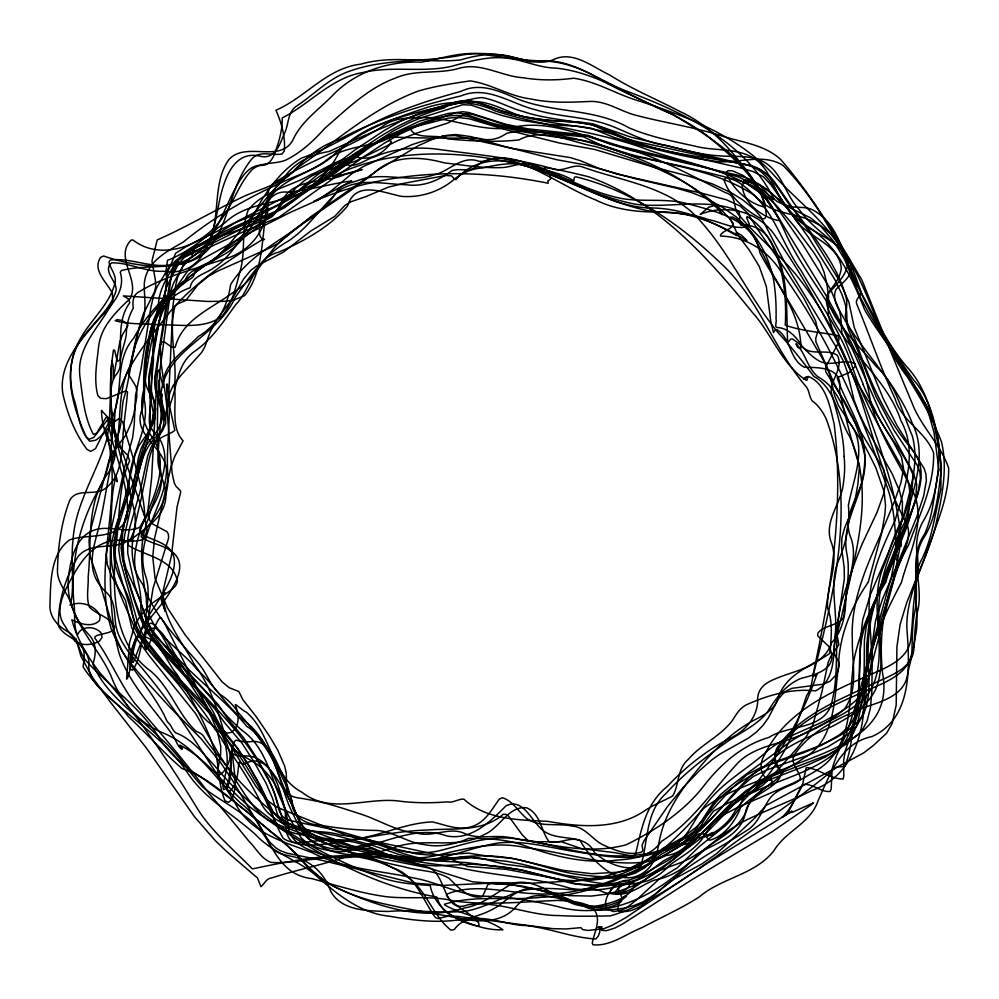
<?xml version="1.0" encoding="UTF-8"?>
<svg xmlns="http://www.w3.org/2000/svg" width="999" height="999" viewBox="0 0 999 999"><rect width="100%" height="100%" fill="white"/><g stroke="black" fill="none" stroke-linecap="round" stroke-linejoin="round"><path stroke-width="1.5" d="M938.898 450.487C938.685 474.375 936.15 499.163 923.825 520.154C917.282 530.844 915.296 543.593 917.357 555.869C919.367 569.767 915.658 583.503 914.385 597.277C912.736 610.202 912.624 623.264 911.026 636.188C910.251 661.163 882.217 668.855 863.76 677.572C825.574 694.305 783.84 714.56 764.972 754.12C758.865 763.573 759.003 777.721 771.802 780.306L771.865 782.03L770.529 783.878L746.84 801.935L738.448 809.402L731.168 819.829L725.449 825.686L699.5 846.365L677.272 867.844L659.402 878.845L636.538 899.924L627.06 907.442L621.977 910.151L613.561 911.587L608.566 909.727L606.48 907.392L605.444 904.207C605.794 894.954 612.35 886.712 620.142 882.229L618.356 888.885L621.678 897.065L622.115 899.237L621.241 901.597C588.349 925.374 543.144 873.326 515.209 907.666C501.198 923.126 478.758 922.427 460.039 918.343C435.801 913.823 411.413 910.077 387.362 904.595C353.808 897.314 319.168 884.727 298.214 855.868C281.88 840.072 263.686 826.335 246.528 811.425C225.899 795.566 207.517 776.71 182.193 768.681C163.099 752.297 146.453 733.204 127.947 716.146C117.258 700.361 86.476 685.289 88.986 663.811C89.361 648.451 71.553 639.485 65.322 626.51C53.846 611.85 63.212 593.781 70.679 579.745C78.971 564.735 88.961 548.364 105.981 542.395C118.319 536.913 132.368 544.405 144.343 538.861L147.09 530.194L144.63 516.533L117.657 438.286L113.199 426.348L109.94 422.552L107.667 424.612L95.467 448.663L90.759 451.398L86.988 449.388C74.75 433.067 67.32 413.511 62.837 393.743C58.829 367.882 75.674 345.579 91.783 327.36C104.033 311.538 127.31 294.967 120.267 272.252L121.291 270.629C150.674 262.437 188.199 274.038 210.352 247.09C230.357 220.155 230.644 183.204 252.859 157.792C261.426 150.387 272.352 155.969 282.055 153.958L284.315 150.961C285.552 137.075 281.556 122.74 275.924 110.24C305.731 97.328 326.735 68.119 360.864 64.136C393.643 54.645 427.41 63.561 460.502 59.928C478.546 54.595 497.677 51.673 515.896 58.079C528.346 60.539 542.37 65.347 554.47 59.116C573.701 50.737 593.069 67.245 609.727 75.025C632.217 89.286 656.892 99.4 680.406 111.738C726.773 133.229 752.185 179.108 779.445 219.268L778.034 220.467C761.55 217.02 742.781 202.41 742.12 184.728L745.079 182.018C760.589 180.582 771.315 194.68 782.766 202.872C791.52 210.265 803.72 204.807 813.223 210.177C839.784 224.6 843.231 256.656 854.894 281.418C871.315 310.027 884.877 340.634 906.205 366.109C927.671 388.636 933.94 420.417 938.86 450.087M844.055 456.193C843.793 434.24 837.012 413.149 831.205 392.195C830.231 379.807 843.768 368.331 837.474 355.419C826.385 347.415 807.517 358.416 800.099 343.144C794.704 335.502 786.875 327.51 776.872 327.535C774.125 327.035 777.185 321.004 776.036 319.006C776.373 305.969 775.686 292.957 773.626 280.07C768.568 255.282 755.594 229.27 732.517 216.97L730.569 217.233L730.469 219.368L737.237 233.466L737.587 235.289L736.513 235.602C709.427 219.817 679.233 207.193 647.29 207.967C611.213 205.282 579.907 184.665 547.165 171.304C526.073 162.837 499.5 149.813 478.309 164.76C470.979 173.364 460.464 167.595 451.635 170.717C438.573 180.719 422.802 187.163 406.044 184.728C384.028 184.266 359.94 177.46 339.847 189.997C321.178 206.343 308.117 228.958 286.388 242.233C263.748 255.195 249.538 277.36 234.777 298.027C217.295 338.948 157.555 351.548 161.026 402.709L158.754 380.357C157.455 410.864 155.856 442.357 160.914 472.814C164.885 495.092 147.565 511.638 139.535 530.144L141.046 533.666C152.347 541.158 170.841 542.07 174.088 558.066C175.774 569.23 170.367 579.882 165.297 589.46C152.06 612.275 132.505 634.49 132.18 662.212L133.104 662.549C141.334 644.717 149.151 607.055 168.756 643.418C186.863 675.649 209.278 705.594 224.088 739.572C227.372 751.485 228.571 763.873 225.05 775.873C224.55 780.369 221.678 785.177 223.639 789.622L225.499 788.673L228.858 780.406L231.593 755.431L233.054 753.858C237.812 757.23 243.981 755.369 249.388 756.156C261.938 757.642 269.867 768.731 276.598 778.271C285.989 792.969 295.105 808.179 300.175 824.974C301.661 830.768 305.332 835.713 310.04 839.322C353.097 870.329 401.411 819.255 446.965 835.976C471.441 840.559 490.322 821.628 505.993 805.831C524.962 796.553 532.554 825.948 546.803 832.916C562.062 841.17 585.889 833.765 594.43 852.484C606.306 863.186 624.537 871.016 640.484 866.745C648.626 842.12 644.617 812.724 665.946 793.493C683.953 773.588 705.431 757.217 727.222 741.695C740.896 732.304 756.693 725.399 767.357 712.225C775.923 698.351 785.464 684.777 801.048 678.371C815.184 674.849 838.074 668.93 830.294 649.462C831.28 635.714 832.866 621.815 827.622 608.279C826.223 586.475 838.973 565.209 831.668 543.394C823.251 523.076 839.485 505.794 842.919 486.688C844.442 476.723 845.279 466.496 844.055 456.443M848.401 505.319C850.124 523.414 846.39 541.62 839.522 558.341C828.458 581.53 837.224 607.092 835.476 631.43C832.991 651.373 836.825 680.319 815.434 690.896C792.157 688.274 769.03 694.829 747.814 704.158C740.808 706.992 736.688 713.461 732.979 719.655C721.141 736.063 701.36 744.068 688.336 759.352C676.935 768.793 679.395 784.827 672.677 795.953C663.336 801.098 653.209 804.844 644.367 810.951C616.495 829.869 579.607 827.11 548.051 821.378C519.455 819.904 488.012 820.079 465.109 800.324C463.286 796.166 452.335 803.845 447.789 801.86C432.092 803.071 416.258 803.146 400.611 801.273C367.944 796.353 331.131 815.296 302.035 792.294C271.029 776.211 271.803 733.603 246.116 711.962C244.168 712.075 233.379 701.61 235.464 705.356C238.798 714.048 240.309 726.623 231.244 732.367L227.198 733.141L223.764 731.181C216.983 707.779 209.315 684.128 194.206 664.235C182.542 642.045 162.962 619.929 163.299 593.768L165.135 592.707L161.451 596.016L161.051 599.075L165.147 611.301L162.825 601.935L163.124 590.846L171.453 555.606L177.085 506.78L180.669 492.257L180.494 490.709L175.924 486.288L174.238 482.879L172.09 472.889L166.358 402.073L161.139 363.099L160.252 345.329L162 341.758L165.022 342.37L171.566 347.09L175.212 347.227C182.218 319.48 211.701 308.529 232.605 292.807C256.243 279.77 265.647 252.198 286.576 235.989C314.31 212.662 346.678 195.629 374.513 172.477C393.656 154.758 420.929 156.456 444.33 162.874C463.911 165.11 483.628 168.519 503.384 167.495C513.474 166.433 523.663 161.451 533.828 164.748C563.386 176.373 591.445 192.807 622.989 198.764C644.692 202.06 667.007 197.977 688.423 203.946C716.046 211.601 753.87 219.43 759.939 252.884C775.886 283.529 800.611 311.588 800.936 348.127L800.087 348.626L797.539 347.103L795.941 343.756C805.581 352.884 807.267 368.069 817.831 376.71C834.877 386.076 842.369 403.983 848.463 421.416C869.005 444.767 853.333 478.421 848.463 505.082M940.871 489.185C941.195 457.255 940.546 422.327 919.979 396.016C904.932 365.297 882.267 339.473 864.884 310.277C852.622 279.658 838.511 247.54 810.414 228.097C786.837 214.023 772.577 183.454 743.606 179.745L747.052 183.816L765.022 196.303L772.627 199.912L773.938 199.063C744.854 140.347 681.917 111.863 623.626 89.972C597.439 79.258 573.176 60.102 543.606 60.727C526.111 61.139 508.891 57.48 491.558 55.757C467.445 49.338 444.667 57.855 421.303 62.188C389.847 60.802 357.118 70.991 334.528 93.469C320.167 108.841 301.623 120.554 292.707 140.335C279.932 163.274 246.466 141.421 229.408 159.003C206.106 189.236 229.745 244.98 187.725 262.063C159.952 270.217 130.332 265.072 103.571 255.994L100.587 257.405C91.908 270.367 107.055 282.292 112.313 293.231L112.862 301.461C100.862 326.011 76.136 346.416 79.908 376.66C82.555 396.016 84.066 417.058 93.357 434.415L96.628 433.241L106.281 417.107L107.368 416.933C111.538 450.711 130.132 482.48 127.198 516.908C118.119 541.57 88.724 532.879 69.356 540.009C50.012 554.607 50.762 582.742 49.95 604.745C49.251 617.494 58.529 626.823 68.993 632.342C79.333 639.323 78.521 653.446 87.05 661.8C109.578 686.238 137.675 705.594 156.368 733.466C167.07 751.523 182.642 766.058 200.562 776.797C225.075 794.08 248.739 812.649 271.528 832.142C296.353 849.699 312.125 878.109 341.183 889.872C379.121 906.767 422.839 921.315 464.123 908.029C483.129 905.131 497.152 891.558 513.523 883.041C536.488 878.071 554.782 897.402 575.187 904.482C591.47 908.84 613.586 908.041 626.41 896.253L625.936 895.628C621.241 898.388 617.644 904.107 617.969 909.614L619.043 911.288C640.896 914.747 655.544 890.983 672.077 880.356C695.292 859.527 723.538 846.053 749.225 828.87C759.565 821.028 762.849 807.979 770.217 797.889C776.598 789.897 786.725 787.187 795.566 782.916C806.742 775.436 819.842 770.391 829.232 760.289C854.757 732.542 848.238 691.058 854.632 656.643C860.838 630.344 871.54 605.332 885.676 582.33M859.49 466.021L857.879 484.115L855.194 499.587L852.384 509.34L844.63 527.971L841.907 537.762L841.583 547.914L844.18 567.482L844.367 578.608L834.227 646.191L834.44 654.308L838.648 661.713L839.322 664.71L838.061 670.741L836.113 674.824L830.082 681.231L823.526 684.128L792.07 688.311L787.075 690.521L783.029 693.668L778.071 699.3L768.281 718.044L763.011 725.349L756.181 732.279L748.176 738.273L720.716 753.621L712.362 759.452L699.725 770.416L682.879 787.774L667.432 806.668L644.367 840.271L642.045 845.166L642.894 850.399L641.795 851.997C628.433 856.193 614.048 849.962 602.01 844.342C591.658 838.735 584.877 826.872 572.102 826.073C557.392 822.876 540.559 827.609 527.347 819.005C518.768 812.412 513.249 801.023 502.447 797.764L499.338 799.063C491.558 809.665 485.002 822.901 471.241 826.735C458.079 830.631 445.192 824.887 432.542 821.915C397.14 823.089 363.911 845.878 327.435 838.611C290.759 834.415 295.529 799.013 282.28 773.526C275.587 761.151 269.63 740.434 252.26 741.433C246.753 742.519 241.333 741.445 236.026 740.184L234.29 741.583C229.845 752.984 230.769 769.317 218.356 775.549L216.945 773.938L220.629 754.769L220.779 746.49L217.083 730.182L210.24 714.322L164.148 622.377L161.376 618.206L159.815 617.857C152.397 627.21 153.059 640.621 145.916 649.887L144.555 645.916L145.03 638.536L153.059 588.236L168.631 538.011L168.332 534.103L167.095 531.78L152.472 523.876L149.688 520.392L147.939 510.701L151.636 477.872L156.98 377.984L157.655 371.915L158.916 369.88L163.312 387.4C161.151 364.285 184.49 351.261 198.177 336.601C217.882 324.812 227.435 306.768 230.632 284.565C247.302 257.205 278.109 242.008 303.284 223.414C316.146 215.235 328.534 205.532 336.313 192.158C340.597 184.74 349.55 183.117 357.093 180.869C381.705 170.579 408.454 183.416 433.454 175.062C448.164 171.978 460.089 156.806 475.861 160.364C483.391 163.686 490.422 158.267 497.864 157.842C533.541 162.937 562.974 187.013 595.953 200.087C616.558 210.314 639.622 212.35 662.262 212C692.931 212.163 721.066 225.449 746.952 240.609L741.67 235.364L736.775 232.492L736.151 232.967L749.2 249.937L759.302 266.521L766.345 286.601L770.878 321.878L773.488 332.63L775.424 329.645L777.21 329.795C791.021 338.499 789.585 360.139 804.557 367.307C820.953 367.495 843.456 367.332 839.497 390.859C845.154 415.447 851.41 441.283 859.427 465.809M813.523 673.363C811.812 681.243 811.613 688.648 806.63 695.641C798.351 720.104 790.009 745.504 774.25 766.57C763.785 783.553 746.278 794.555 735.189 810.813C729.769 821.228 720.529 829.232 710.277 834.702C704.445 838.935 695.804 835.626 690.833 841.208C694.143 843.481 680.369 843.98 678.708 846.902C634.765 872.502 586.875 897.477 534.365 893.643C505.644 892.669 474.55 882.766 446.815 894.18L446.416 895.042C454.12 907.017 470.092 911.625 478.746 923.163L479.095 926.185C458.241 923.113 434.153 907.691 430.207 885.489C412.187 884.265 393.606 882.854 376.536 875.861C314.685 853.246 256.668 817.207 214.71 765.821C203.034 753.558 192.095 738.91 175.687 732.829C172.964 730.669 171.778 727.16 169.892 724.325C166.746 721.865 165.634 718.194 163.923 714.472C148.014 684.864 123.289 660.439 111.201 628.746C91.696 562.837 126.274 493.868 104.895 428.334L109.091 439.96L110.951 440.846L113.112 431.256L114.173 419.568L114.635 421.228C114.685 377.909 144.942 343.956 170.067 311.775C195.592 281.443 228.996 259.902 262.5 239.548C263.037 238.699 265.859 239.423 263.786 239.698C256.768 237.175 260.127 226.249 260.327 220.704C262.837 206.943 270.929 190.06 287.612 192.17C309.278 190.422 330.169 183.641 351.673 180.969L313.736 201.548C387.1 169.331 471.478 167.72 548.189 183.242L547.852 180.981L550.561 179.158C551.211 174.375 546.528 171.066 544.23 167.482C559.053 169.58 573.913 173.152 588.486 176.723C657.03 200.612 707.979 257.367 752.372 312.4C771.553 333.479 781.967 364.972 806.355 380.357L806.93 380.144C811.263 370.779 796.328 384.578 808.228 376.386C826.41 383.878 829.944 406.893 834.103 423.826C844.58 507.642 830.469 592.594 813.074 674.6M898.376 566.208C882.916 613.061 867.756 660.364 857.916 708.915C851.585 727.409 852.334 748.388 844.817 766.196C841.558 767.494 837.387 765.709 834.527 768.568C797.614 800.424 755.856 826.061 717.257 855.831C683.716 878.82 649.912 904.257 610.414 915.871C593.231 916.22 575.998 916.558 558.816 915.546C528.084 915.721 498.426 900.199 467.844 904.807C441.521 915.271 447.702 870.778 425.799 866.657C396.153 855.481 363.586 854.095 332.33 857.342C311.9 858.453 291.571 863.685 271.091 862.412C261.201 858.84 256.169 848.363 249.013 841.295C236.151 825.674 223.489 809.902 210.027 794.792C186.126 763.074 160.627 732.816 134.453 702.996C119.356 682.492 109.865 658.453 94.793 638.011L95.105 636.588L97.065 635.451L109.39 632.255L113.237 630.194L114.623 627.36C110.19 616.82 96.965 614.872 89.46 607.167C85.852 597.702 88.674 586.9 88.162 576.935C91.97 541.333 85.514 502.385 108.916 471.853C121.628 451.685 113.362 428.034 111.264 406.343C110.914 396.178 109.628 384.927 115.235 375.874C117.757 372.889 119.843 369.48 120.18 365.509C119.768 354.483 124.975 344.643 126.349 333.941C126.398 324.762 128.921 316.046 133.279 308.092C132.417 301.623 132.805 294.443 139.872 291.333C165.822 275.637 195.816 268.856 224.251 259.078C243.768 253.946 259.428 238.973 265.247 219.655C271.416 208.429 263.137 193.531 272.452 184.028C306.656 161.276 346.753 148.951 381.63 127.085C394.942 116.184 412.075 118.169 427.997 117.557C457.317 119.518 486.001 133.491 515.671 126.786C552.497 119.805 587.512 138.099 622.202 147.178C658.666 157.293 691.808 175.799 725.424 192.632C736.063 195.479 733.466 205.095 736.937 212.5C756.081 236.701 781.568 255.282 800.199 280.082C829.245 317.47 849.662 360.964 863.186 406.193C875.511 444.567 885.676 484.078 904.744 519.842C914.272 534.652 903.583 551.548 898.476 565.983M180.057 745.266C208.516 759.34 227.56 790.321 253.259 809.54C307.242 849.125 369.98 885.439 436.7 897.015C439.135 903.97 442.732 910.901 449.825 914.447C466.083 922.676 484.453 930.668 502.897 929.757C485.614 917.469 462.762 915.571 444.543 904.832L444.418 904.245C475.237 894.517 509.44 901.086 541.333 897.214C599 896.016 648.851 865.696 696.066 836.001C701.685 829.694 707.717 838.223 712.886 834.352C716.408 829.882 706.668 834.602 706.855 837.274L707.991 839.697L710.089 840.147C724.113 836.038 734.09 822.714 739.772 809.827C740.022 798.338 749.437 791.196 756.255 783.116C782.654 750.674 803.72 713.124 817.145 673.563C815.596 675.986 815.708 676.136 812.761 675.599M941.42 468.469C938.486 491.808 936.862 516.246 924.387 536.875C908.466 560.002 924.887 588.249 916.957 613.611C915.146 624.787 914.647 636.088 913.935 647.352C913.598 668.955 889.16 675.861 873.401 683.666C839.884 699.6 802.297 713.798 779.432 744.567C771.34 753.883 775.911 764.622 781.867 772.951C776.298 791.208 748.95 792.344 745.529 812.562C740.759 836.875 713.786 843.855 695.254 855.019C680.569 865.459 661.488 866.682 647.327 877.921C637.075 885.838 624.462 896.041 610.814 893.218L610.114 891.757C612.699 884.764 620.629 880.069 627.996 880.306L630.032 881.83L630.207 883.753C626.036 894.13 612.399 895.404 603.071 891.97C593.144 886.85 581.967 890.296 571.403 889.634C550.524 888.573 528.471 885.801 509.015 895.491C494.842 901.36 480.919 908.391 465.721 911.225C439.885 913.685 413.886 909.277 387.974 911.463C368.119 910.863 341.383 911.213 330.632 891.133C326.348 878.62 317.782 867.569 305.881 861.5C295.067 854.357 279.083 857.354 270.567 846.79C258.029 817.444 226.598 805.793 203.159 787.449C187.962 771.503 177.035 751.785 159.715 737.761C136.526 714.56 105.832 695.179 92.919 664.16C96.191 654.02 96.965 642.632 88.574 634.415C74.45 618.681 65.984 597.752 68.619 576.386C70.654 558.154 76.598 533.99 97.19 529.258C111.264 525.961 126.336 533.404 139.823 527.272L144.805 518.581C144.131 485.364 130.782 453.871 122.74 421.94L119.293 418.456C109.915 423.763 104.895 434.465 95.654 440.222L89.76 441.246C78.559 429.895 78.534 411.613 73.389 397.227C68.157 376.785 70.067 354.495 81.681 336.526C92.482 317.982 110.839 302.984 115.335 281.281C115.834 273.976 110.152 268.631 108.966 261.913L110.265 260.052C130.894 257.292 151.948 269.131 173.164 264.41C213.774 257.305 220.966 209.278 240.372 179.795C245.23 172.315 252.135 164.485 261.938 165.422C268.868 165.372 272.677 158.779 274.9 153.072C279.033 141.833 282.455 129.833 282.23 117.919C309.915 103.983 331.181 77.76 362.949 72.49C391.933 65.697 422.003 72.777 450.924 66.483C469.28 61.538 488.124 55.769 507.367 58.279C523.688 60.04 538.861 67.782 555.407 68.094C597.951 72.053 634.128 99.376 673.226 114.573C711.475 138.386 761.001 166.109 766.408 215.497L764.859 218.506L761.488 218.931C745.816 210.539 729.083 196.828 723.925 179.495L726.173 177.859C741.982 179.882 751.885 194.48 763.736 203.621C777.309 214.373 795.891 213.062 810.926 220.791C841.345 233.616 852.234 266.621 862.174 295.229C876.135 325.224 894.38 353.184 913.648 380.02C934.877 404.033 937.986 437.525 941.395 468.056M940.833 489.597C935.214 512.824 932.554 537.075 922.04 558.828C908.391 582.754 921.041 610.327 915.484 635.851C913.785 648.526 910.613 660.938 907.666 673.363C905.643 693.868 884.34 700.886 867.644 706.281C841.133 716.72 812.999 729.307 795.629 752.884C788.373 762.037 798.825 769.642 800.361 778.034L799.437 779.932L793.668 782.891L737.212 807.642L724.55 814.372L709.065 826.31L672.252 860.589L658.179 871.315L644.143 880.256L632.205 886.25L620.217 890.771L605.844 894.242L591.595 896.078L569.205 895.641L510.939 884.627L472.477 881.805L428.596 867.981L351.273 852.434L337.45 848.376L303.933 834.265L277.422 824.45L268.069 819.817L261.863 815.184L254.757 807.954L245.055 794.767L218.369 753.483L195.804 713.848L148.976 655.456L137.35 639.348L131.643 627.422L125.562 600.524L112.213 577.235L107.28 564.622L106.369 554.582L107.542 546.353L124.638 467.132L132.68 437.35L134.228 424.762L135.527 395.529L141.096 368.406L150.949 307.155L153.659 295.567L156.793 287.375L168.381 268.157L175.974 260.352L237.887 221.004L287.038 195.929L317.207 182.829L325.799 177.235L350.174 157.143L370.017 145.604L412.512 127.397L448.164 118.132L457.217 117.358L469.268 118.781L506.968 130.007L559.79 143.082L594.867 149.513L652.21 166.696L689.36 176.373L712.437 183.941L731.006 192.595L742.532 199.725L754.745 209.665L761.013 217.058L784.64 262.225L835.539 346.091L843.83 361.95L847.177 371.653L854.033 399.937L858.99 413.124L864.972 425.437L892.294 474.038L899.462 490.746L902.409 502.06L902.297 517.132L898.9 535.926L885.813 581.918M935.726 525.462C941.533 498.289 948.138 469.605 941.508 442.058C932.891 418.806 920.154 397.34 906.992 376.423C876.91 337.575 870.229 286.925 840.659 248.002C822.689 218.494 794.43 198.526 773.701 174.925C738.548 136.251 687.262 116.433 638.486 100.799C616.495 94.381 596.478 81.381 573.601 78.222C556.83 80.444 539.785 80.532 523.039 77.735C501.935 76.386 481.905 62.7 460.576 67.895C439.185 74.675 416.009 68.869 395.192 78.172C367.707 88.224 346.616 109.528 324.862 128.234C313.661 140.909 300.711 152.835 285.402 160.265C274.563 164.473 261.463 161.626 252.11 169.643C238.549 184.128 233.229 204.021 221.066 219.555C202.747 246.029 160.377 261.563 133.104 240.06L131.231 240.01C113.799 257.33 140.684 280.195 129.982 298.651C115.859 312.138 100.712 326.523 98.539 347.165C96.828 363.112 93.656 379.732 97.827 395.542L100.587 398.339L106.443 398.651L125.911 390.859L127.522 391.895C126.349 408.141 123.252 424.238 122.802 440.584C121.341 456.943 120.667 476.086 106.731 487.275C96.179 497.539 76.623 486.538 69.518 500.836C60.964 523.426 57.817 547.939 57.443 572.015C58.104 584.964 69.081 594.193 71.965 606.605C80.382 631.942 100.1 651.448 110.914 675.711C120.454 700.799 137.65 722.614 163.049 732.966C196.778 746.653 215.285 779.108 240.547 803.109C269.892 824.262 269.955 873.95 311.85 878.62C336.301 885.314 360.564 893.206 385.764 896.627C408.366 899.375 431.368 895.304 453.708 900.961C488.174 905.594 523.251 901.697 557.854 900.424C569.517 901.11 582.255 901.173 592.307 907.841C602.909 917.557 594.205 931.767 592.257 943.118L592.969 944.767C610.514 946.652 626.61 933.566 642.469 927.409C661.363 917.294 681.093 908.566 699.175 897.002C721.765 877.572 755.057 874.962 773.988 850.624C786.013 830.594 810.564 823.601 818.144 800.561C829.807 774.912 840.496 743.044 871.852 736.6C913.423 718.044 909.54 664.922 906.817 627.11C906.543 591.52 927.109 559.865 935.588 525.886M841.658 616.346C853.745 558.429 876.585 493.793 849.749 436.838C837.861 417.157 835.389 387.924 813.823 376.398C802.709 361.476 791.308 346.828 778.558 333.254C749.912 298.526 731.63 256.456 701.785 222.59C672.339 186.751 623.925 181.88 582.892 167.083C572.802 163.124 563.174 172.727 552.996 168.806C514.585 157.705 474.325 154.47 434.84 148.888C414.697 146.865 393.893 148.564 375.124 156.593C364.935 159.316 352.172 171.191 342.357 161.975C321.99 166.496 307.53 185.29 290.172 196.254C281.443 200.637 277.847 209.69 272.028 216.721C250.25 227.747 231.905 243.993 213.349 259.628C181.518 281.656 148.988 307.23 135.514 344.942C130.32 363.224 129.058 382.367 123.227 400.487C120.929 413.961 122.615 428.958 114.947 440.921L116.284 443.581L127.597 455.319L129.645 460.839C117.383 487.437 120.517 519.268 115.409 547.789C112.625 590.471 112.437 643.356 150.874 671.253C170.342 687.836 177.785 714.322 196.378 731.518C200.037 732.654 203.259 734.627 204.845 738.336C214.236 751.623 224.9 763.973 235.464 776.323M902.934 518.156C909.627 491.595 919.679 463.349 912.324 435.989C901.822 411.913 896.54 385.065 876.235 366.421C862.387 349.762 846.328 334.74 834.889 316.208C831.368 309.378 825.948 301.673 828.496 293.681C837.524 282.867 852.247 270.629 846.465 254.733C830.681 234.44 800.699 230.22 786.825 207.567C775.699 195.317 773.001 177.722 762.225 165.634C746.478 147.115 720.341 151.536 698.975 147.078C675.336 141.621 651.036 137.4 628.658 127.66C594.318 108.042 552.872 113.299 516.82 98.651C499.188 90.984 479.87 82.155 460.926 91.396C431.605 99.388 402.56 108.741 375.199 122.103C350.661 134.291 327.285 148.976 301.411 158.142C284.428 168.169 271.865 183.966 261.476 200.424C246.653 226.736 235.24 257.879 206.293 272.165C199.226 275.724 191.408 279.171 190.16 287.712C141.758 304.595 146.741 366.583 142.557 408.129C130.719 434.94 164.485 446.203 166.521 469.905C165.959 505.931 133.691 538.224 145.33 575.112C149.887 587.887 147.939 601.273 146.029 614.273C146.853 631.405 162.263 642.082 173.189 653.383C196.216 679.283 224.738 699.6 246.778 726.348C275.362 744.53 278.134 781.168 290.809 809.527C297.502 822.189 302.247 837.749 316.458 844.093C331.556 853.046 349.8 857.292 367.058 852.796C387.137 851.123 405.769 864.672 426.336 859.952C451.086 857.529 473.913 846.615 498.401 842.994C522.889 840.296 546.903 846.84 570.804 850.986C600.574 855.294 633.928 863.423 662.387 850.161C669.293 845.454 678.933 847.189 684.964 840.683C700.449 827.896 707.105 808.004 721.203 794.005C741.795 776.136 764.772 761.176 786.375 744.567C807.891 728.396 834.739 721.715 856.018 705.269C876.248 692.794 879.907 666.945 879.145 645.204C878.221 618.443 872.889 590.109 884.302 564.722C890.159 549.263 894.417 533.029 902.771 518.631M868.393 581.768L881.443 533.99L884.902 514.298L885.514 505.482L884.177 491.908L875.836 467.719L865.846 447.677L838.548 405.544L834.577 395.529L829.732 374.45L824.362 361.888L774 276.386L753.696 235.989L747.851 227.847L736.063 216.808L722.814 207.48L705.831 198.189L691.42 192.507L676.448 188.162L634.303 178.446L585.839 165.022L556.93 159.753L503.796 146.279L471.291 136.676L455.956 134.528L446.915 135.327L424.675 140.497L411.863 144.693L363.536 166.408L351.885 173.651L331.68 190.547L318.381 199.887L290.434 212.325L251.698 231.918L200.762 260.04L188.823 269.318L172.777 292.27L160.727 307.342L155.02 319.505L153.072 332.829L153.446 360.651L150.087 399.013L150.087 430.407L138.536 473.101L124.925 533.616L123.139 545.916L123.814 559.79L126.074 568.631L140.047 599.862L148.202 625.511L154.221 636.213L166.034 652.172L204.995 698.451L212.862 711.163L226.785 739.66L256.156 786.675L267.482 800.586L276.686 807.13L345.829 835.089L439.448 855.256L448.264 857.816L467.607 866.458L505.981 869.317L562.637 879.907L573.963 880.718L591.246 880.169A50.487 15.36 -4.5 0 0 604.145 878.483C645.779 871.428 676.311 838.498 703.421 808.691C732.966 785.239 772.914 780.294 803.621 758.179C835.651 740.659 834.177 698.151 838.436 666.683C839.148 636.163 850.998 607.017 868.256 582.18M904.757 521.965C912.974 490.297 928.158 454.508 912.124 422.977C897.414 384.89 866.707 356.056 845.678 321.628C841.008 312 830.843 300.562 836.038 289.41C841.183 283.691 848.338 279.308 850.798 271.603C854.857 258.704 840.584 249.987 832.904 242.245C821.228 232.018 808.403 222.64 799.425 209.79C785.301 195.242 782.03 171.603 763.348 161.713C749.587 154.495 733.441 157.218 718.543 155.757C700.861 154.745 683.803 149.775 666.695 145.567C647.002 142.869 629.707 133.192 611.525 126.024C587.375 116.571 560.814 117.445 536.126 109.94C511.213 104.046 487.487 84.927 460.989 95.916C418.494 105.869 376.635 119.306 338.049 140.022C319.555 145.704 305.519 158.354 292.495 172.04C263.162 196.216 244.63 229.92 217.757 256.169C209.178 268.394 186.95 266.471 184.827 282.592C149.288 304.67 143.082 351.561 143.706 390.022C138.923 407.942 142.882 425.312 154.108 439.91C169.443 468.543 152.685 498.838 141.933 525.561C137.213 540.484 132.168 556.493 135.951 572.202C138.312 582.779 141.346 593.443 140.896 604.383C139.173 637.474 174.425 655.194 192.407 678.284C210.327 694.854 224.026 715.734 242.982 731.081C262.462 745.254 269.493 769.754 277.447 791.27C284.116 807.404 291.833 823.276 301.273 837.949C311.401 847.976 326.498 850.923 340.247 851.685C352.098 851.96 363.961 845.117 375.612 850.074C393.906 858.178 414.41 859.914 433.978 856.018C464.073 848.95 494.917 840.546 525.824 847.726C550.449 850.624 574.5 856.955 598.975 860.801C621.078 863.186 645.429 865.821 665.996 855.544C690.371 852.884 699.65 825.761 711.438 808.129C727.384 784.814 756.106 776.548 775.336 756.693C792.307 742.294 813.785 735.326 833.503 725.736C849.662 716.932 867.207 706.755 875.561 689.56C884.839 667.295 879.794 642.757 879.02 619.492C876.548 585.402 889.235 552.21 904.595 522.44M938.91 469.98C933.865 491.346 933.928 514.035 924.462 534.24C908.653 557.454 920.091 585.252 914.997 610.776C912.087 624.375 912.462 638.224 911.875 651.985C909.29 673.214 886.7 681.83 869.729 689.21C837.549 703.446 802.234 717.045 780.306 746.028C773.663 753.446 771.428 766.832 782.716 770.666L783.091 772.402C772.789 786.001 752.509 791.171 747.102 809.003C738.698 832.467 711.7 840.321 695.292 857.017C684.19 868.506 670.791 877.097 654.982 879.969C642.12 884.302 630.369 895.716 616.133 893.955L615.846 891.17C620.029 886.125 627.235 880.668 634.065 883.216L634.927 885.414C628.059 899.162 610.052 903.62 595.953 906.118C576.411 905.881 558.853 896.215 540.671 890.271C523.938 883.316 510.564 896.802 498.339 905.993C465.896 926.26 425.624 922.639 389.647 916.245C361.076 913.486 338.274 895.141 317.532 876.947C298.888 859.827 273.052 853.608 255.707 834.714C233.067 814.272 205.245 799.1 187.862 773.338C160.627 730.731 110.539 708.903 83.104 666.945C84.191 658.578 86.401 648.776 78.184 642.832C71.728 636.925 62.313 634.128 58.417 625.711C57.892 601.91 65.597 576.648 78.159 556.431C91.633 540.322 116.021 551.635 130.819 538.561L135.427 527.834L135.052 513.786L126.636 478.721L112.2 425.249L109.64 419.592L107.455 419.917L93.644 437.537L89.173 439.26L86.239 436.95C74.463 410.514 64.073 379.52 74.913 351.136C84.216 327.884 109.403 314.335 116.209 290.122C116.483 281.044 105.37 274.113 109.328 265.01L111.738 262.837C129.008 262.387 145.842 272.203 163.661 271.278C205.819 277.41 212.887 234.041 219.081 202.722C223.514 181.306 232.979 148.514 261.601 156.543C274.737 158.829 279.97 144.58 283.716 134.828C288.911 125.999 287.05 113.636 295.454 106.818C312.475 95.879 326.561 80.42 345.542 72.715C383.042 57.667 423.951 62.937 462.662 54.933C485.526 51.211 508.841 55.457 530.819 61.863C553.683 58.541 576.498 65.909 596.341 77.135C632.242 98.889 673.613 110.377 707.354 135.889C729.807 154.558 756.718 176.773 765.534 205.394L763.91 206.93C747.464 202.809 732.117 188.237 726.086 172.615L728.046 170.629L732.404 170.792L743.219 175.524L777.147 201.448L810.539 217.882L820.266 225.524L834.128 242.02L844.642 259.465L860.663 297.902L868.119 311.95L901.76 367.432L919.779 393.044L926.772 406.406L934.102 432.917L938.91 469.58M895.017 520.554C904.482 488.523 918.468 452.46 900.911 420.654C888.148 381.943 853.271 356.181 833.84 321.166C829.345 312.225 822.239 300.237 829.607 290.884C834.952 284.228 840.371 276.96 841.295 268.194C838.735 241.92 803.696 237.362 792.707 215.172C778.146 199.138 772.364 173.963 750.299 165.734C716.058 157.68 680.257 156.406 646.465 145.442C630.406 141.733 616.271 133.004 600.973 127.298C575.499 119.942 548.376 120.217 523.176 111.488C509.153 107.867 496.403 99.912 482.08 97.59C472.964 97.877 464.423 101.586 455.694 103.834C411.463 114.061 370.105 132.692 329.058 151.523C311.139 154.321 294.767 162.35 284.053 177.535C260.177 202.11 252.797 240.834 220.067 256.656C212.4 261.938 202.435 263.886 195.542 270.117C194.355 273.152 194.281 277.26 190.759 278.696C152.597 300.874 151.261 354.358 151.473 393.756C151.611 404.071 148.327 414.373 149.65 424.637C151.811 431.143 157.405 435.601 160.951 441.296C173.027 467.033 154.121 493.918 148.364 518.743C137.687 544.655 141.87 572.14 146.378 598.688C145.916 631.068 179.483 647.19 197.215 669.73C215.235 685.701 227.035 707.742 246.291 722.277C265.746 737.761 274.026 762.349 282.729 784.677C289.735 800.274 296.828 815.946 305.219 830.806C316.183 841.595 332.08 846.29 347.09 847.464C358.816 848.076 370.254 840.721 381.855 844.992C399.525 852.372 419.081 854.894 437.937 851.061C465.172 844.53 492.457 833.441 520.866 839.809C545.067 842.669 568.344 850.549 592.482 853.858C614.61 857.117 637.599 856.817 659.215 850.823C684.515 850.449 692.544 819.205 706.78 803.358C723.376 781.255 748.688 768.656 768.493 749.887C785.089 736.738 805.444 730.032 824.362 721.091C839.872 712.487 857.567 703.558 865.871 687.025C874.999 664.859 870.429 640.446 869.492 617.282C866.608 583.379 880.369 550.836 894.854 521.016M813.873 672.464C834.764 591.433 856.068 501.685 826.685 420.192C823.775 413.037 818.069 404.757 812.037 400.736C808.903 396.228 809.54 389.947 805.469 385.851C772.477 347.252 757.567 295.642 718.681 261.313C678.608 223.039 630.706 190.397 576.336 176.91C572.964 176.386 574.837 179.37 573.763 180.881C558.104 170.729 537.812 169.518 520.042 164.523C458.653 149.85 390.01 147.615 332.43 176.648C338.099 176.436 387.512 162.4 345.13 174.463C326.124 182.954 298.651 178.147 285.065 196.054C280.332 201.336 279.058 210.19 273.851 214.585C269.355 215.197 266.458 219.231 263.361 222.128C219.355 259.815 162.2 284.79 133.641 338.286C113.174 361.65 124.863 393.431 111.488 418.631L108.754 418.319L101.448 410.377C101.723 425.499 107.43 440.347 113.424 454.183C114.835 456.256 110.926 456.306 111.289 458.479C109.565 459.403 120.642 495.217 116.146 476.211C110.964 492.769 111.95 511.326 110.539 528.646C110.589 570.441 107.992 613.411 119.343 654.083C129.945 684.902 153.646 708.079 171.99 734.228C175.699 738.948 176.86 745.754 181.855 749.4C184.403 747.202 176.623 746.977 180.057 745.279M901.535 582.067C909.14 553.084 926.797 520.854 912.949 491.321C898.113 460.964 877.721 432.954 870.067 399.5C861.662 336.988 813.835 291.408 787.037 236.601C777.334 214.922 766.545 191.321 742.844 181.868C713.611 166.933 680.981 161.114 650.099 150.649C600.112 131.031 546.103 127.485 495.204 110.926C472.452 100.175 447.24 100.187 423.838 108.566C393.144 118.444 361.675 130.157 337.05 151.611C321.965 168.269 299.9 173.601 280.469 183.004C245.742 198.813 212.824 217.844 183.192 242.12C166.521 251.636 146.353 261.713 144.306 283.454C143.893 297.652 147.752 312.6 140.272 325.774C134.99 338.761 133.391 352.784 129.833 366.246C117.532 390.734 121.341 418.194 116.833 444.268C108.604 469.63 105.869 496.228 100.125 522.177C94.018 547.514 83.429 570.142 105.395 591.508C115.26 599.537 114.236 612.587 115.597 623.938C117.595 637.112 125.499 648.226 133.591 658.403C172.502 702.172 202.422 752.172 234.153 801.011C249.138 832.879 282.442 841.333 312.362 852.721C343.718 869.13 379.52 870.416 413.411 877.921C437.013 881.955 458.454 894.605 482.542 896.19C508.204 896.44 533.541 900.736 558.416 906.767C605.382 920.079 653.833 896.777 687.549 864.909C706.181 848.725 724.125 830.943 746.54 819.979C767.994 809.477 790.484 801.223 811.85 790.496C852.447 776.722 865.459 731.88 864.172 693.044C865.896 653.646 883.328 616.833 901.385 582.467M925.299 556.018C934.889 527.435 949.1 498.801 948.65 468.144C940.846 444.592 921.215 426.91 912.312 403.633C895.054 362.687 878.508 321.428 862 280.207C837.449 238.511 812.612 196.041 780.669 159.515C764.11 144.081 740.072 142.208 719.555 135.215C691.982 126.736 663.386 122.502 635.539 115.185C620.441 111.239 607.017 101.299 590.921 101.386C570.841 102.373 550.574 103.272 530.744 98.926C509.527 96.441 491.046 83.766 470.142 80.894C452.784 83.454 435.252 86.076 418.381 91.034C373.164 107.705 336.75 140.896 297.402 167.72C283.803 182.842 263.873 187.937 245.804 195.479C215.834 209.403 187.512 226.648 157.23 239.91L151.948 261.026L155.419 280.344L155.682 286.775L154.633 291.533L143.431 313.873L140.047 323.826L128.908 371.853L129.445 375.936L135.901 386.376L136.763 390.234L136.813 396.84L133.903 413.686L131.443 422.427L125.737 435.289L112.862 452.072L109.053 460.227L90.822 528.896L89.036 540.347L89.798 555.369L102.023 590.846L116.109 637.787L122.54 651.823L126.836 658.503L140.347 674.8L169.018 706.268L200.849 738.461L221.116 763.248L232.48 780.331L265.384 836.088L269.83 842.12L275.874 847.939L280.095 850.524L286.75 853.121L321.978 860.376L413.111 882.966L442.532 885.439L485.739 883.378L512.062 884.714L523.114 886.263L553.421 893.518L566.021 898.064L587.699 907.991L596.366 909.914L609.939 910.114L623.613 908.228L633.753 905.643L643.131 901.835L653.983 894.929L673.488 879.395L702.047 863.835L716.783 853.496L754.782 818.044L766.208 805.369L863.873 752.784L873.451 745.416L886.538 733.266L892.207 723.463L896.203 704.907L896.915 646.89L900.099 624.487L906.68 602.809L925.099 556.505M892.619 562.362L873.376 604.058L866.333 626.098L864.41 640.134L864.135 673.863L861.662 704.332L857.304 724.088L853.758 732.292L849.724 738.261L838.161 749.113L825.012 757.23L805.581 765.871L760.251 783.328L746.465 790.346L730.306 803.958L689.173 845.966L669.692 859.49L639.335 876.46L627.31 880.781L610.152 884.028L594.405 885.039L576.448 883.815L520.079 869.642L466.783 862.624L420.954 859.914L385.127 854.282L350.499 845.316L316.895 832.754L287.275 823.139L278.484 818.193L273.901 813.186L258.941 783.328L247.989 763.96L236.751 747.09L222.465 728.995L210.015 710.863L164.798 663.698L146.541 640.946L142.67 634.44L137.587 622.377L120.355 561.013L118.756 550.087L119.368 541.458L131.93 495.079L138.411 457.779L141.046 448.726L149.713 430.382L152.747 421.328L153.309 412.899L148.876 389.235L149.288 377.772L162.675 302.36L166.646 286.663L178.871 263.212L184.478 257.33L273.039 213.187L299.837 195.379L325.224 180.369L370.005 147.178L394.006 133.092L419.63 121.141L448.326 113.411L456.031 112.7L465.122 114.073L491.845 123.127L520.129 129.695L535.077 131.731L574.575 134.291L588.036 136.064L619.954 146.079L685.476 161.838L738.586 177.01L753.196 184.041L759.39 188.961L765.084 195.529L825.961 295.342L839.709 320.417L880.094 411.85L913.71 473.688L916.732 484.465L915.683 498.588L907.504 525.287L892.806 561.95M889.684 570.304C901.448 536.688 922.689 497.227 899.837 463.524C881.23 430.07 860.976 397.103 850.261 360.015C838.461 328.022 817.944 300.362 801.298 270.866C783.765 246.965 775.873 216.259 754.407 195.454C722.252 173.439 682.392 167.707 645.429 157.904C620.741 153.371 598.014 141.296 572.852 139.173C537.974 134.927 502.959 129.67 469.98 117.008C445.779 111.051 421.391 123.489 399.175 131.681C363.936 142.982 340.609 173.152 308.466 189.36C274.45 207.005 240.659 225.212 207.417 244.368C196.915 251.623 182.305 253.821 174.613 264.66C167.944 275.986 160.489 287.375 158.804 300.724C154.333 333.703 144.618 366.296 144.206 399.625C150.487 427.984 130.769 452.36 129.383 480.044C128.534 510.701 105.519 540.297 117.008 570.766C120.954 583.678 129.346 594.929 131.443 608.453C133.641 626.51 142.657 642.807 154.783 656.093C175.562 680.057 199.413 701.922 215.197 729.745M908.678 544.78C919.455 515.122 934.427 485.102 933.59 452.972C926.048 431.768 901.597 421.391 895.104 398.751C880.681 367.994 869.879 335.701 856.842 304.358C854.145 298.139 864.447 295.08 859.04 288.286C839.947 244.081 816.882 200.162 783.079 165.472C761.987 152.035 736.251 165.097 713.236 160.951C686.238 157.417 659.69 150.437 633.416 143.481C603.384 125.924 567.544 126.91 534.577 119.193C513.074 116.658 494.68 101.249 472.914 101.548C455.806 102.622 439.26 107.18 422.664 111.126C393.069 118.769 359.752 127.647 339.26 151.798C332.342 166.995 320.592 179.158 307.68 189.46C282.03 204.645 248.264 200.899 225.324 222.402C206.706 235.864 189.186 252.073 167.47 260.327C166.833 266.471 164.81 272.814 167.07 278.883C167.607 299.375 150.512 316.646 149.575 337.537C148.851 355.419 139.373 376.373 149.588 392.919C157.78 401.998 153.484 415.372 150.674 425.761C143.556 445.279 138.012 465.284 132.368 485.264C124.8 504.083 114.985 522.277 111.988 542.619C107.055 572.951 123.451 600.511 134.465 627.484C144.231 648.426 161.513 664.123 176.049 681.618C187.263 694.342 194.942 710.014 207.58 721.465C227.685 736.65 241.82 758.129 254.333 779.645C266.471 797.926 272.602 819.255 283.117 838.273C297.39 848.313 316.446 837.612 332.63 840.796C351.923 839.023 369.767 845.966 386.563 854.557C412.325 864.147 439.897 857.991 466.496 857.292C480.869 856.393 494.105 862.574 508.041 864.709C520.679 866.058 533.266 867.981 545.604 871.091C578.446 879.382 613.286 890.321 647.09 880.993C656.143 877.896 663.561 871.628 670.117 864.859C682.517 855.531 697.29 848.601 705.107 834.327C720.766 807.841 750.611 796.128 771.403 774.575C815.559 753.046 895.379 740.721 882.554 673.139C877.721 629.158 886.812 583.841 908.478 545.267M862.524 543.106C854.17 562.887 847.364 583.266 841.183 603.821C832.741 637.474 840.721 673.314 830.619 706.505C820.479 730.144 788.011 724.874 768.893 737.437C742.881 744.929 722.127 762.986 705.456 783.753C685.202 810.888 655.981 830.119 626.073 844.817C587.25 855.356 547.552 843.73 509.128 837.399C493.968 834.627 477.372 840.034 463.149 832.841C448.551 827.147 432.967 837.262 417.794 833.303C396.603 831.792 378.746 819.505 358.866 813.486C341.633 807.916 324.388 802.047 306.431 799.25C300.162 797.751 292.407 798.276 287.675 793.256L286.563 788.76L286.288 773.313L284.69 766.183L277.784 750.199L269.268 735.826L256.006 716.395L242.844 699.687L238.848 691.533L229.121 687.674L221.99 681.755L185.065 634.777L167.62 608.141L155.095 578.571L152.747 556.942L154.508 538.698L170.979 466.933L174.6 456.768L183.104 440.834C170.167 427.122 177.023 404.583 174.363 387.312C177.722 360.389 167.969 332.38 175.012 306.218L177.884 303.758L185.714 300.549L197.702 285.09L208.391 276.273L217.22 271.328L270.667 247.515L278.221 243.331L311.226 216.433L379.22 169.243L418.181 145.767L431.406 139.823L442.682 136.089L454.995 135.539L511.825 148.376L570.342 157.605L580.419 160.714L598.501 168.169L617.37 174.126L702.622 193.419L726.46 199.788L740.122 206.006L747.951 213.436L757.329 228.821L786.013 270.367L804.195 298.813L815.646 321.054L817.931 330.931L815.733 338.449L815.983 342.058L834.265 383.604L853.321 419.78L883.778 469.63L885.838 480.994L883.391 494.73L877.172 512L862.711 542.769M841.395 617.12L836.937 634.353L838.885 644.742L830.906 656.118L828.171 662.3L821.89 692.007L812.961 724.725L806.68 735.976L796.727 748.688L770.529 778.046L762.424 785.476L753.084 791.77L727.722 803.246L713.411 811.238L703.658 824.712L682.554 839.622L648.488 859.327L625.062 870.329L602.697 877.047L577.297 880.656L531.63 883.241L492.057 882.579L487.799 884.789L482.492 896.602C469.031 899.799 457.929 887.025 449.15 878.371C435.689 870.241 418.593 871.19 403.733 866.732C350.487 855.706 296.541 836.563 256.743 798.089M887.761 553.995L870.266 594.942L862.674 619.979L860.651 638.111L858.89 698.426L854.732 716.957L848.95 726.66L839.31 734.964L821.465 745.279L802.547 753.159L759.365 768.194L746.64 774.949L731.58 788.748L696.403 827.01L682.417 837.786L662.524 848.663L638.861 865.658L628.458 869.929L617.195 872.252L591.945 873.725L562.924 870.329L513.411 858.566L486.438 855.931L468.543 853.134L433.628 855.419L416.571 853.908L397.315 849.35L369.88 840.084L334.628 829.994L289.972 820.491L284.827 818.306L282.143 816.033L279.333 810.801L274.513 793.493L267.982 777.909L255.694 756.355L243.893 738.174L227.148 717.994L218.319 704.77L171.828 654.82L152.073 630.144L145.991 618.681L134.778 585.464L127.76 553.396L127.747 539.023L129.395 528.796L139.81 492.569L147.84 455.544L151.573 446.266L162.737 430.344L165.697 423.576L165.609 416.283L159.291 391.72L159.628 372.577L170.504 291.633L173.389 283.516L185.389 261.438L196.303 253.908L215.572 244.418L243.781 231.581L279.208 217.058L363.211 157.18L384.765 142.932L400.699 133.766L419.83 124.987L455.956 112.562L462.974 111.763L468.356 112.437L505.394 124.176L527.759 128.809L588.099 135.34L610.539 144.206L631.056 150.362L738.224 175.312L748.713 178.709L758.89 184.128L766.358 192.382L802.846 244.53L830.644 289.448L839.422 310.489L840.871 317.832L841.807 332.642L863.348 384.565M900.299 557.23L882.342 599.587L875.511 620.829L872.364 643.406L871.877 691.083L870.441 708.104L867.032 721.091L863.074 728.646L859.015 733.516L844.829 745.042L828.146 754.595L769.942 776.985L755.219 784.14L744.68 793.106L702.809 836.712L688.511 847.539L663.111 861.088L642.694 876.46L635.302 880.131L625.024 883.291L606.743 885.888L592.832 886.063L573.126 883.64L523.551 870.604L504.145 866.995L472.802 864.185L435.939 865.896L418.494 864.435L398.688 860.127L333.828 841.445L295.167 833.441L282.242 829.345L279.096 826.897L275.287 821.34L261.176 787.687L249.226 766.595L237.7 748.8L220.354 728.321L209.253 713.086L156.418 655.781L141.671 636.7L135.602 624.338L122.665 583.653L115.834 559.777L113.986 545.329L116.071 528.196L126.935 490.784L135.065 454.62L138.898 445.804L150.837 428.633L154.758 418.956L155.694 408.891L154.096 400.437L149.163 385.377L149.013 374.725L156.656 333.179L164.673 297.764L167.407 272.69L175.674 253.222L186.538 246.416L232.592 223.714L273.601 207.093L283.279 201.948L324.6 172.827L355.194 149.738L384.39 130.419L400.499 121.216L426.81 110.439L456.93 101.661L467.245 100.237L477.784 102.56L502.734 111.526L522.802 116.533L547.415 120.28L581.043 122.153L592.832 123.814L630.656 137.088L750.174 165.772L760.651 169.842L769.592 175.999L774.737 182.168L811.275 235.065L839.123 280.257L848.875 302.035L854.232 327.435L883.104 398.364L897.189 425.849L924.15 468.519L925.898 474.038L926.398 480.507L923.65 496.053L916.695 516.995L900.511 556.768M894.38 554.045L876.985 595.704L869.317 620.816L866.757 644.442L865.958 698.463L862 716.945L856.205 726.822L846.265 735.576L827.696 746.915L808.478 755.069L767.282 769.767L753.209 776.535L742.444 785.589L700.536 830.157L685.988 841.071L661.113 854.32L644.48 867.969L635.089 873.176L625.649 876.111L614.26 878.034L588.174 878.633L565.247 875.274L521.653 864.135L506.418 861.25L471.653 857.804L435.939 860.589L418.481 859.165L398.951 854.47L371.491 845.042L335.664 835.501L289.448 826.747L284.078 824.537L281.243 822.177L278.172 816.732L272.739 798.775L265.859 782.829L253.534 761.113L241.795 742.894L224.575 722.677L214.685 708.728L163.274 653.009L147.815 633.416L143.918 626.698L138.911 614.61L128.421 582.167L122.64 559.777L121.091 547.939L122.078 532.817L125 519.68L135.477 484.028L140.447 460.352L146.041 445.741L158.154 429.533L161.613 421.466L161.963 412.699L155.157 388.599L154.783 377.397L169.593 283.167L171.716 275.399L178.908 258.816L185.727 252.822L235.202 228.222L274.975 212.737L284.428 207.717L349.475 159.653L393.718 130.707L409.29 122.665L421.328 117.745L462.999 104.67L471.416 105.207L501.535 115.372L522.002 120.429L546.715 124.301L580.107 126.498L591.57 128.334L613.998 137.425L634.04 143.494L742.569 168.369L753.059 171.553L763.286 176.686L770.903 184.728L808.378 237.325L834.964 279.77L841.92 294.293L845.204 303.958L846.69 311.613L847.04 324.563L848.725 330.357L857.317 349.55L875.873 396.216L893.93 430.132L917.956 466.408L919.842 471.878L920.441 478.271L917.769 493.668L910.813 514.36L894.592 553.596M895.878 548.051C904.445 518.806 936.188 478.496 912.499 450.124C887.137 419.967 870.653 383.653 857.704 346.74C854.582 336.089 847.564 326.798 845.266 315.946C846.228 309.765 847.739 303.484 846.028 297.24C837.824 265.946 816.108 240.484 797.939 214.448C780.581 198.064 772.914 168.082 746.116 164.585C712.075 158.391 678.396 150.462 644.555 143.269C626.186 139.735 608.928 132.58 592.132 124.7C568.344 120.13 543.593 122.09 519.98 115.647C494.418 112.125 469.031 90.335 444.105 107.979C414.922 115.822 388.099 129.895 363.798 147.765C340.971 161.476 321.066 179.196 299.787 195.08C287.749 206.306 273.064 214.098 256.955 217.632C237.974 224.201 220.192 233.691 202.41 242.919C187.899 249.263 173.963 257.63 171.403 274.313C167.657 306.943 160.876 339.273 156.618 371.903C149.013 393.219 174.538 415.122 158.754 434.465C136.813 452.659 139.311 483.441 129.096 507.742C119.281 532.23 120.092 559.328 129.695 583.666C137.475 612.05 149.713 639.522 171.553 660.002C204.046 697.639 242.907 730.606 265.821 775.499C275.849 790.259 278.184 808.116 284.415 824.275C300.911 834.302 322.602 829.033 340.734 835.152C375.374 838.273 405.194 860.589 440.222 860.064C460.764 856.268 481.043 854.507 501.873 856.93C527.559 859.664 551.535 870.703 577.122 874.287C600.699 877.572 628.683 879.869 648.513 864.11C663.711 842.881 691.932 840.034 709.003 820.903C725.274 804.694 738.611 785.364 756.755 771.128C775.436 760.189 796.653 754.707 816.707 746.89C833.89 739.26 852.946 730.644 863.411 714.285C873.226 692.157 866.707 667.494 868.368 644.23C868.78 610.464 882.966 579.133 895.678 548.513M878.92 538.723L894.33 501.785L900.961 482.679L903.546 468.519L901.473 457.13L893.556 442.17L855.793 380.444L848.089 365.184L832.08 328.047L828.208 315.459L828.546 295.991L826.972 284.278L824.05 272.165L820.104 262.475L813.735 252.422L794.305 226.411L776.223 205.257L759.065 189.211L747.789 183.591L736.887 179.87L680.843 165.984L632.654 155.869L602.772 145.966L583.216 136.713L549.512 133.504L521.603 128.784L504.333 124.5L472.077 114.123L467.682 113.724L462.937 115.035L447.764 123.052L415.909 133.342L398.289 140.397L354.595 161.513L320.954 172.028L312.063 175.774L304.707 180.419L296.753 187.113L287.237 197.14L275.025 212.999L267.332 218.631L249.85 225.986L205.594 241.458L194.618 247.889L191.696 256.643L182.829 266.508L177.722 276.923L175.637 285.539L172.902 306.181L168.744 394.543L169.892 407.355L174.813 430.394C168.207 435.801 157.617 436.526 153.846 445.542C147.502 459.003 146.853 474.238 143.219 488.499C137.837 520.004 121.503 555.269 142.782 584.39C153.996 615.496 177.61 638.636 198.476 663.299C206.855 673.114 210.539 686.45 220.679 694.78C227.872 699.337 233.591 705.569 238.262 712.649C261.338 738.111 280.619 768.156 291.833 800.649C291.383 816.645 305.682 824.487 319.98 825.149C338.673 828.433 357.605 830.269 376.573 830.431C393.481 831.268 407.442 842.894 424.25 844.605C439.423 847.664 454.757 844.492 468.706 838.373C487.062 838.373 506.143 839.172 523.726 845.341C553.196 856.243 584.79 864.123 616.383 860.176C633.841 858.965 650.536 856.667 661.613 841.245C691.957 822.14 711.5 791.945 735.139 765.958C747.876 750.561 768.081 746.041 786.25 740.446C807.204 733.616 827.696 723.8 844.33 709.153C858.915 689.322 851.885 662.874 852.347 640.047C850.436 604.532 864.447 570.879 878.72 539.16M887.974 553.558C897.951 527.934 913.685 502.435 912.749 474.25C903.308 450.749 884.415 432.105 874.475 408.603M889.522 570.704C877.746 595.953 862.911 620.704 860.226 649.025C858.004 681.793 861.787 719.268 841.383 747.14C817.557 771.116 782.716 778.184 753.109 792.432C717.894 806.568 699.937 843.231 668.406 862.674C640.184 883.016 604.782 894.704 569.942 888.211C534.865 877.409 498.201 876.048 462.599 868.431C411.438 859.852 358.191 856.705 310.839 833.416C290.934 827.06 267.919 821.128 259.365 799.512C248.551 778.908 235.839 759.39 222.203 740.546M893.243 556.031L894.417 560.851L891.458 576.51L855.381 706.48L846.565 733.254L836.35 756.018L832.155 768.568L831.18 788.973L830.157 791.433C820.354 792.607 812.249 782.592 802.397 784.727C795.891 795.541 791.882 808.591 781.917 817.407L792.082 811.138L706.281 863.935L625.836 917.619L612.212 925.311L604.058 928.595L588.099 930.469L582.592 929.545L580.968 927.646L566.133 928.958L553.034 928.67L457.455 916.345L448.064 916.108L438.124 918.605L435.539 917.681C422.627 900.249 416.358 875.836 393.306 867.956C380.419 862.324 366.446 852.559 351.823 854.732C325.711 864.41 298.164 869.242 271.765 877.934C266.171 878.233 264.098 884.477 260.901 886.65L257.492 877.984L226.673 851.548L215.359 840.696L194.493 816.757L146.741 748.501L110.34 702.085L92.345 677.26L80.956 656.306L75.824 638.336L74.276 639.884L74.813 641.246C81.943 645.953 91.896 645.267 99.238 641.308L102.048 637.512L101.311 633.329C95.667 625.599 80.657 625.524 77.422 635.139C73.489 626.073 75.112 615.684 74.238 606.068C69.668 564.91 79.046 523.164 99.888 487.412C121.129 448.613 106.431 402.934 111.938 361.101L113.187 365.909L113.237 379.071L119.768 342.133L122.365 334.99L127.909 325.487L127.31 323.626L122.19 320.567L117.208 319.618L115.197 320.667C129.171 324.837 144.368 323.226 158.754 324.85C179.583 324.288 203.534 329.583 221.653 316.571C232.717 303.409 236.126 285.826 240.522 269.668C245.692 250.162 241.034 229.258 248.127 210.265C263.349 190.547 290.347 186.676 310.989 174.588C326.298 168.581 340.759 156.606 357.904 157.28C370.604 161.014 385.027 152.597 391.308 141.92L389.972 139.76L388.848 140.672L390.072 140.609L388.948 136.826C419.056 138.436 449.4 137.949 479.607 138.362C489.585 141.359 498.551 139.048 506.73 133.267C528.696 128.272 551.298 134.128 572.939 138.249C625.362 150.861 679.345 170.417 718.244 209.203C727.359 223.426 718.568 205.519 714.422 205.519L708.716 207.268L700.149 214.398C727.172 203.446 759.889 211.626 776.048 237.125C827.696 312.013 866.72 396.091 890.983 483.766C895.641 502.634 901.498 528.708 901.123 546.178C902.222 541.92 897.04 531.443 900.087 530.094L900.898 536.538L899.837 547.889L893.106 582.342L862.649 699.587L845.304 750.873L843.593 760.776L843.818 776.036L843.069 779.07C830.206 778.845 819.542 769.23 806.93 767.557L806.118 768.069L802.309 785.601L788.336 812.012L789.085 812.874L792.419 812.212L813.423 802.859L811.213 804.844L771.852 831.917L692.132 879.57L622.477 924.05L614.747 928.096L606.493 930.668L601.41 930.281L601.922 926.76L597.926 927.497L599.587 926.735L599.787 932.017L598.289 936.038L595.941 938.948C572.752 937.911 549.35 927.984 525.849 925.549C504.17 925.648 470.079 907.092 454.333 929.545L450.936 930.144C431.793 915.121 425.961 887.574 404.071 874.6C388.274 863.323 368.906 858.366 349.937 855.594C317.145 855.469 284.353 862.199 252.347 868.905C233.167 849.088 211.051 831.218 196.441 807.08C167.757 760.027 136.988 714.385 100.237 673.176C87.85 657.192 77.098 639.46 71.853 619.817C80.132 623.9 91.958 627.921 99.5 620.604L100.225 616.408C95.929 605.382 80.532 600.374 70.13 605.244C75.025 590.097 70.554 560.102 72.927 541.033C74.95 504.233 96.666 473.326 106.93 438.961C112.313 409.578 108.491 379.295 113.536 349.912L114.648 350.324L117.295 361.413L120.017 359.965C121.528 340.734 117.47 319.056 129.882 302.635L128.122 298.689L123.339 295.879L207.742 301.448L224.076 301.298L233.641 300.137L244.568 295.642C262.387 273.389 261.863 241.858 265.634 214.673C266.221 181.581 306.83 176.398 327.647 159.153C342.932 147.765 362.088 147.14 379.632 141.933C390.359 138.636 399.612 131.131 410.302 128.247C414.56 140.634 437.899 133.454 447.714 138.936C471.278 141.034 495.666 142.495 519.068 139.91C542.607 126.873 571.341 142.432 595.591 146.553C645.379 161.826 699.637 181.244 733.254 223.164C733.104 229.458 723.164 230.132 720.429 235.19L720.666 236.101C745.104 236.563 767.07 249.962 780.394 270.729C826.735 334.69 859.202 407.804 885.214 482.067C895.604 506.643 894.967 533.703 897.127 559.278C898.65 562.974 893.955 557.292 893.256 556.068M863.748 444.543C865.883 457.167 864.572 470.204 861.7 482.604C856.106 500.711 842.344 518.306 850.998 538.099C858.153 558.691 847.539 578.908 845.853 599.338C845.479 614.772 842.694 630.943 831.705 642.594C824.5 664.048 801.822 669.168 782.891 675.861C770.079 680.794 756.38 685.127 757.642 702.372C756.193 719.143 743.88 732.092 729.083 738.785C705.831 750.786 685.264 767.357 667.357 786.35C644.879 804.794 641.583 829.557 635.277 855.194L632.829 856.193L615.022 852.696L581.343 848.601L561.163 841.682L536.725 841.795L527.847 840.409L522.24 834.852L508.366 815.833L506.043 814.397L503.109 814.31C482.567 832.429 453.471 827.934 428.159 829.994C395.592 830.831 363.861 838.685 331.755 843.368C318.806 844.53 304.932 847.164 292.47 842.082C282.005 833.715 287.987 817.407 283.778 805.931C279.683 787.574 269.53 749.587 243.456 764.347L239.41 762.237L238.873 762.911C237.799 772.552 237.575 783.703 230.157 790.908L227.897 791.333L227.048 788.835C240.672 752.896 218.182 723.925 198.164 695.866C185.015 676.348 173.314 655.918 161.85 635.376C158.666 631.081 156.518 624.737 150.874 623.139L148.614 624.138C140.047 638.049 142.033 656.58 132.692 670.117L130.694 669.567C124.675 638.174 155.469 616.146 170.055 592.082C176.398 581.181 185.564 565.172 174.638 554.058C165.534 544.705 151.311 544.368 141.221 536.975L141.533 533.853C156.119 517.045 170.192 497.14 167.72 473.613C165.884 443.768 172.29 413.773 167.308 384.041L166.633 384.278L166.983 398.027L167.745 404.083L168.381 406.406L169.206 406.581C177.36 388.199 176.174 364.623 194.006 351.773C211.8 339.672 223.439 321.541 235.864 304.47C251.773 288.074 253.783 258.329 278.646 252.173C303.721 241.346 329.895 227.023 347.552 205.956C355.607 179.695 383.166 192.857 401.673 196.378C419.193 197.765 437.075 192.532 451.061 181.88C459.89 174.063 470.654 168.519 482.604 167.982C500.661 163.923 519.667 160.414 537.15 169.206C569.929 181.743 601.673 198.027 636.463 204.37C670.254 208.416 706.118 197.59 738.686 210.889L739.71 215.185L739.485 222.577L740.933 225.25C754.183 223.788 766.345 231.681 772.102 243.681C789.048 273.551 786.088 308.654 787.624 341.546L788.373 341.92L790.746 339.048L792.12 338.898C802.634 344.855 809.315 356.044 820.254 361.526C831.38 366.82 844.267 358.404 855.206 363.711L855.406 366.233L849.075 372.59L837.187 377.672C844.555 400.224 859.315 420.529 863.723 444.33M864.697 455.269C868.705 490.122 839.522 519.405 847.015 554.457C850.574 573.613 845.691 592.719 844.23 611.788C845.766 626.136 824.45 623.613 817.894 633.154L817.657 635.714L828.808 646.503L830.231 649.225L829.62 653.546C811.525 665.858 786.925 673.551 778.733 696.353C776.148 707.692 765.709 714.397 755.956 719.23C736.825 728.895 720.803 743.556 706.493 759.315C685.451 783.316 664.834 810.089 659.078 842.294C657.33 852.946 654.432 864.272 645.454 871.178C620.978 891.096 591.895 861.575 580.119 840.534C569.979 836.3 559.365 844.517 549.013 841.608C540.946 831.093 540.784 813.898 526.698 807.816C508.379 805.269 499.612 828.658 483.866 834.714C455.744 850.486 422.477 836.225 393.069 848.014C368.132 855.194 340.622 863.124 315.509 852.122C300.936 847.627 286.338 837.749 287.687 820.616C283.728 798.288 274.026 775.112 254.258 762.424C246.89 757.966 239.061 754.133 232.667 748.276L232.218 748.963C232.33 765.833 238.911 783.79 231.681 799.962L228.434 802.359L225.075 800.798C217.37 783.603 220.255 763.336 212.999 745.729C204.208 720.491 190.697 697.327 177.11 674.45C166.858 663.373 156.256 630.194 135.939 637.737C130.394 650.486 132.417 665.297 127.485 678.333L126.573 679.108L129.545 642.744L134.241 627.072L138.774 618.269L144.693 610.289L151.748 603.496L171.141 590.072L175.474 586.038L177.435 581.83C173.901 558.653 144.892 555.943 128.396 545.404L128.197 542.232C141.334 529.945 160.552 521.515 165.097 502.347C168.781 487.112 157.742 473.963 157.904 458.991C158.616 437.3 162.038 415.759 161.85 394.031C160.652 401.586 160.714 411.138 162.737 419.155L164.011 419.642L165.322 417.07L169.755 393.057L173.139 385.539L180.594 375.749L201.873 352.21L204.683 347.19L210.165 332.068L216.671 319.792L232.48 298.601L243.569 279.083L250.774 270.304L256.531 266.059L283.529 252.035L310.739 231.044L334.827 216.296L344.892 205.407L350.649 201.86L366.021 196.578L388.274 187.175L404.183 183.267L445.954 175.449L451.548 175.886L455.032 179.558L456.081 179.583C470.229 161.9 494.63 157.455 515.809 163.274C561.513 175.012 602.235 201.373 648.613 210.839C668.468 213.474 688.923 212.275 708.016 219.443C721.028 221.978 734.652 230.232 748.051 226.498L749.25 224.088L746.64 217.707L747.14 216.533C781.955 237.625 787.162 291.958 785.264 325.174C802.185 331.231 820.479 332.118 837.661 335.552L839.035 338.649L838.099 343.344L825.898 366.783L825.586 371.591L844.043 400.562L853.333 418.156L860.551 437.462L864.659 454.97M256.581 798.326A187.6 107.255 47.1 0 1 235.24 776.498M874.325 408.766A104.945 31.868 65.2 0 1 863.136 384.565M222.565 740.271A129.271 78.272 57 0 1 215.597 729.532"/></g></svg>
